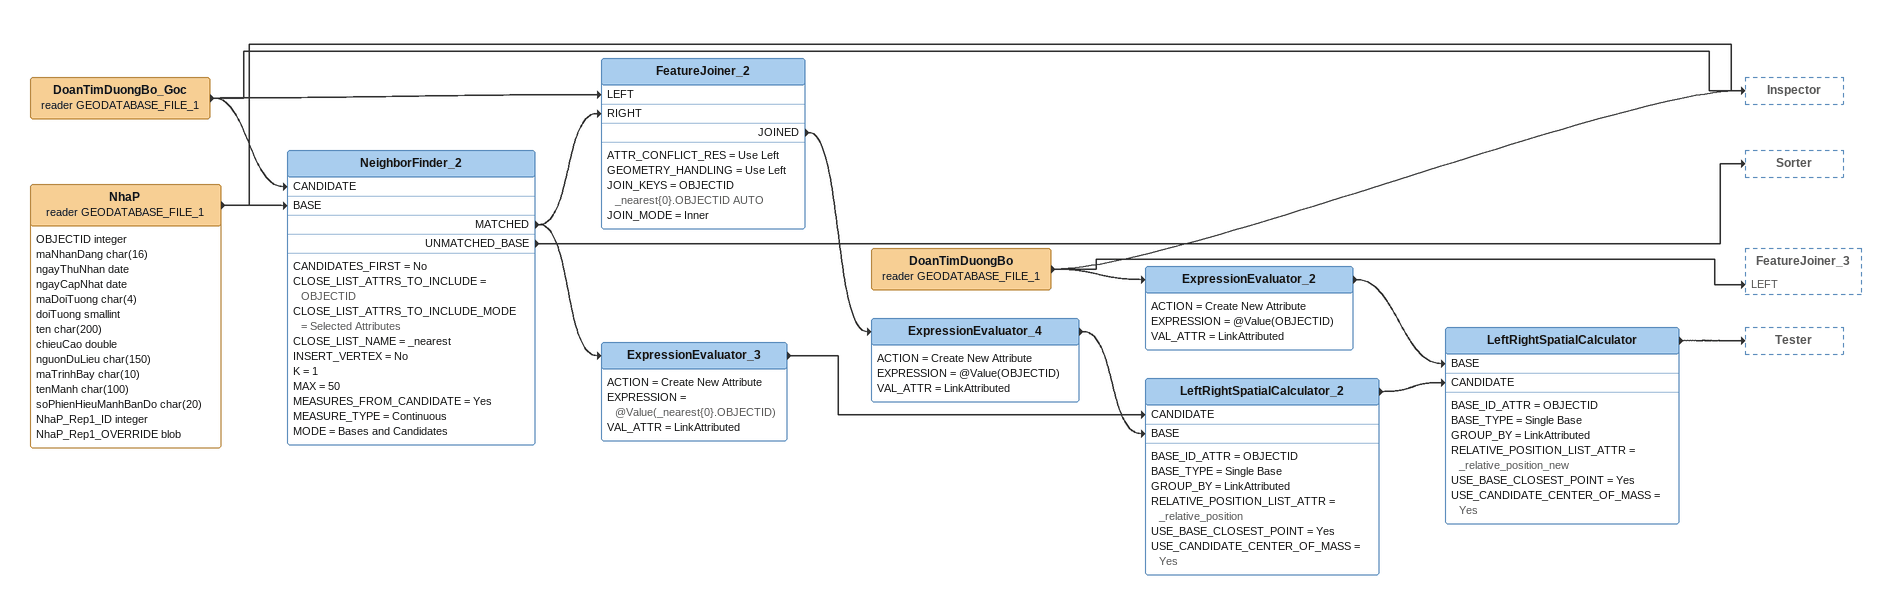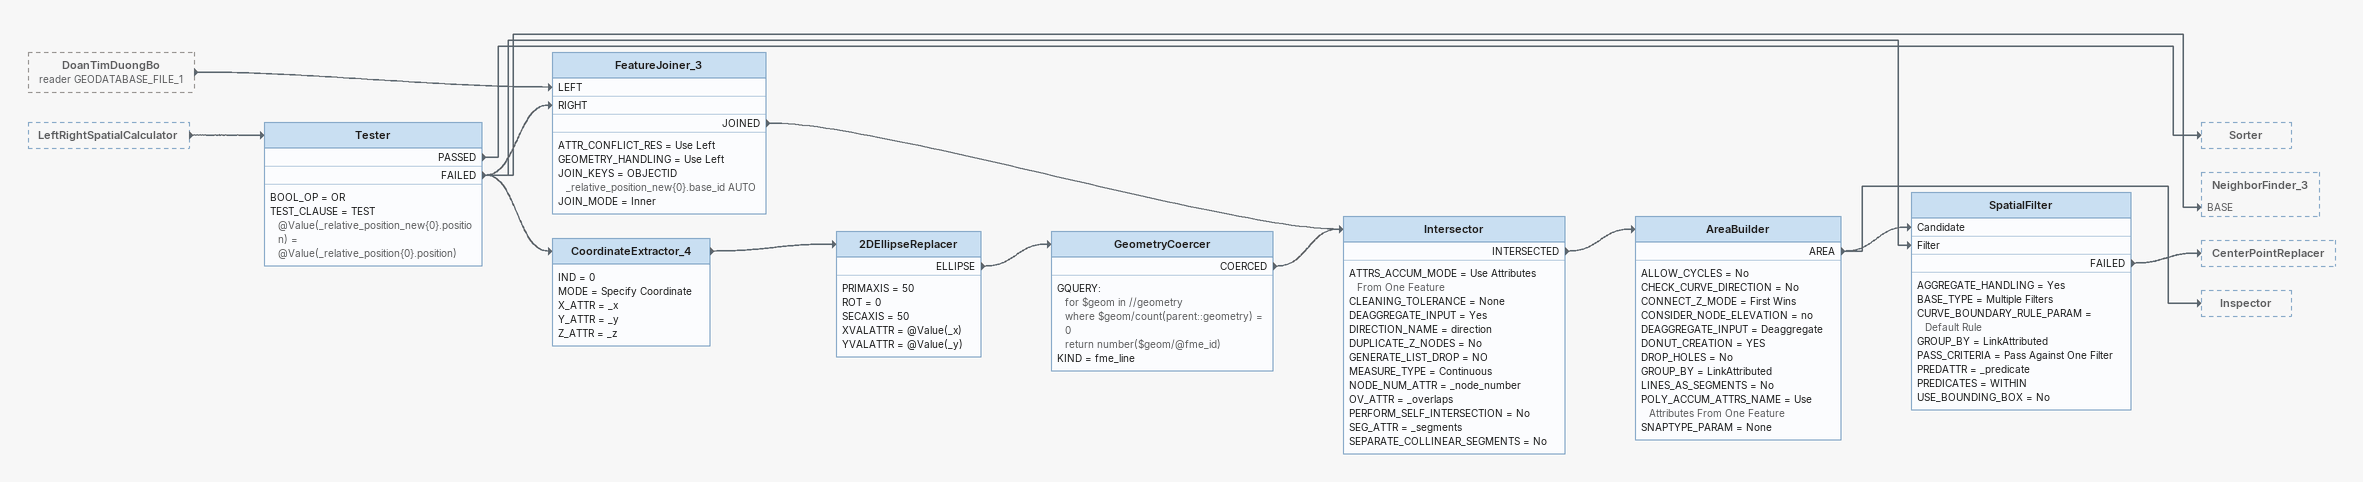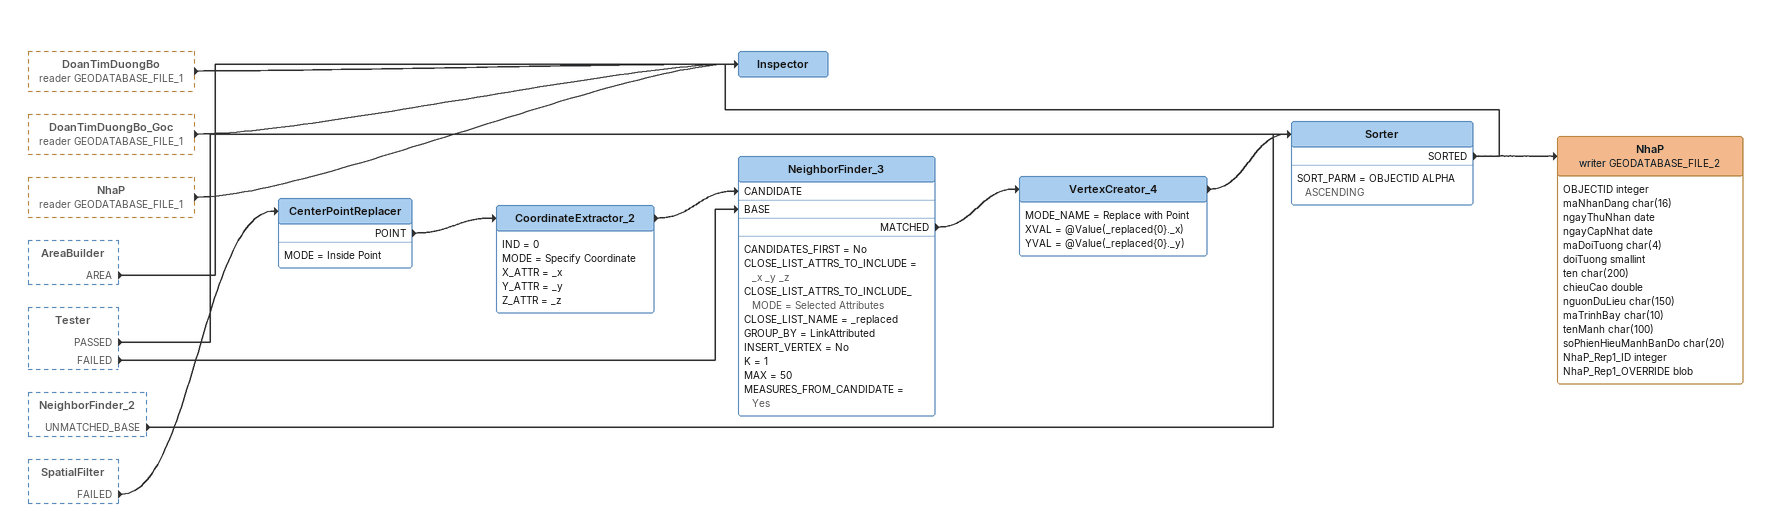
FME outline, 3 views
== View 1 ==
DoanTimDuongBo_Goc (reader GEODATABASE_FILE_1)
    -> FeatureJoiner_2 [LEFT]
    -> NeighborFinder_2 [CANDIDATE]
    -> Inspector
NhaP (reader GEODATABASE_FILE_1)
    attributes: OBJECTID integer, maNhanDang char(16), ngayThuNhan date, ngayCapNhat date, maDoiTuong char(4), doiTuong smallint, ten char(200), chieuCao double, nguonDuLieu char(150), maTrinhBay char(10), tenManh char(100), soPhienHieuManhBanDo char(20), NhaP_Rep1_ID integer, NhaP_Rep1_OVERRIDE blob
    -> NeighborFinder_2 [BASE]
    -> Inspector
NeighborFinder_2
    CANDIDATES_FIRST = No
    CLOSE_LIST_ATTRS_TO_INCLUDE = OBJECTID
    CLOSE_LIST_ATTRS_TO_INCLUDE_MODE = Selected Attributes
    CLOSE_LIST_NAME = _nearest
    INSERT_VERTEX = No
    K = 1
    MAX = 50
    MEASURES_FROM_CANDIDATE = Yes
    MEASURE_TYPE = Continuous
    MODE = Bases and Candidates
    MATCHED -> ExpressionEvaluator_3
    MATCHED -> FeatureJoiner_2 [RIGHT]
    UNMATCHED_BASE -> Sorter
FeatureJoiner_2
    ATTR_CONFLICT_RES = Use Left
    GEOMETRY_HANDLING = Use Left
    JOIN_KEYS = OBJECTID _nearest{0}.OBJECTID AUTO
    JOIN_MODE = Inner
    JOINED -> ExpressionEvaluator_4
ExpressionEvaluator_4
    ACTION = Create New Attribute
    EXPRESSION = @Value(OBJECTID)
    VAL_ATTR = LinkAttributed
    -> LeftRightSpatialCalculator_2 [BASE]
ExpressionEvaluator_3
    ACTION = Create New Attribute
    EXPRESSION = @Value(_nearest{0}.OBJECTID)
    VAL_ATTR = LinkAttributed
    -> LeftRightSpatialCalculator_2 [CANDIDATE]
LeftRightSpatialCalculator_2
    BASE_ID_ATTR = OBJECTID
    BASE_TYPE = Single Base
    GROUP_BY = LinkAttributed
    RELATIVE_POSITION_LIST_ATTR = _relative_position
    USE_BASE_CLOSEST_POINT = Yes
    USE_CANDIDATE_CENTER_OF_MASS = Yes
    -> LeftRightSpatialCalculator [CANDIDATE]
DoanTimDuongBo (reader GEODATABASE_FILE_1)
    -> FeatureJoiner_3 [LEFT]
    -> ExpressionEvaluator_2
    -> Inspector
ExpressionEvaluator_2
    ACTION = Create New Attribute
    EXPRESSION = @Value(OBJECTID)
    VAL_ATTR = LinkAttributed
    -> LeftRightSpatialCalculator [BASE]
LeftRightSpatialCalculator
    BASE_ID_ATTR = OBJECTID
    BASE_TYPE = Single Base
    GROUP_BY = LinkAttributed
    RELATIVE_POSITION_LIST_ATTR = _relative_position_new
    USE_BASE_CLOSEST_POINT = Yes
    USE_CANDIDATE_CENTER_OF_MASS = Yes
    -> Tester

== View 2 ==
DoanTimDuongBo (reader GEODATABASE_FILE_1) [outside]
    -> FeatureJoiner_3 [LEFT]
LeftRightSpatialCalculator [outside]
    -> Tester
Tester
    BOOL_OP = OR
    TEST_CLAUSE = TEST @Value(_relative_position_new{0}.position) = @Value(_relative_position{0}.position)
    PASSED -> Sorter
    FAILED -> FeatureJoiner_3 [RIGHT]
    FAILED -> CoordinateExtractor_4
    FAILED -> SpatialFilter [Filter]
    FAILED -> NeighborFinder_3 [BASE]
FeatureJoiner_3
    ATTR_CONFLICT_RES = Use Left
    GEOMETRY_HANDLING = Use Left
    JOIN_KEYS = OBJECTID _relative_position_new{0}.base_id AUTO
    JOIN_MODE = Inner
    JOINED -> Intersector
CoordinateExtractor_4
    IND = 0
    MODE = Specify Coordinate
    X_ATTR = _x
    Y_ATTR = _y
    Z_ATTR = _z
    -> 2DEllipseReplacer
2DEllipseReplacer
    PRIMAXIS = 50
    ROT = 0
    SECAXIS = 50
    XVALATTR = @Value(_x)
    YVALATTR = @Value(_y)
    ELLIPSE -> GeometryCoercer
GeometryCoercer
    GQUERY:
      for $geom in //geometry
      where $geom/count(parent::geometry) = 0
      return number($geom/@fme_id)
    KIND = fme_line
    COERCED -> Intersector
Intersector
    ATTRS_ACCUM_MODE = Use Attributes From One Feature
    CLEANING_TOLERANCE = None
    DEAGGREGATE_INPUT = Yes
    DIRECTION_NAME = direction
    DUPLICATE_Z_NODES = No
    GENERATE_LIST_DROP = NO
    MEASURE_TYPE = Continuous
    NODE_NUM_ATTR = _node_number
    OV_ATTR = _overlaps
    PERFORM_SELF_INTERSECTION = No
    SEG_ATTR = _segments
    SEPARATE_COLLINEAR_SEGMENTS = No
    INTERSECTED -> AreaBuilder
AreaBuilder
    ALLOW_CYCLES = No
    CHECK_CURVE_DIRECTION = No
    CONNECT_Z_MODE = First Wins
    CONSIDER_NODE_ELEVATION = no
    DEAGGREGATE_INPUT = Deaggregate
    DONUT_CREATION = YES
    DROP_HOLES = No
    GROUP_BY = LinkAttributed
    LINES_AS_SEGMENTS = No
    POLY_ACCUM_ATTRS_NAME = Use Attributes From One Feature
    SNAPTYPE_PARAM = None
    AREA -> SpatialFilter [Candidate]
    AREA -> Inspector
SpatialFilter
    AGGREGATE_HANDLING = Yes
    BASE_TYPE = Multiple Filters
    CURVE_BOUNDARY_RULE_PARAM = Default Rule
    GROUP_BY = LinkAttributed
    PASS_CRITERIA = Pass Against One Filter
    PREDATTR = _predicate
    PREDICATES = WITHIN
    USE_BOUNDING_BOX = No
    FAILED -> CenterPointReplacer

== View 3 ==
DoanTimDuongBo (reader GEODATABASE_FILE_1) [outside]
    -> Inspector
DoanTimDuongBo_Goc (reader GEODATABASE_FILE_1) [outside]
    -> Inspector
NhaP (reader GEODATABASE_FILE_1) [outside]
    -> Inspector
AreaBuilder [outside]
    AREA -> Inspector
Tester [outside]
    PASSED -> Sorter
    FAILED -> NeighborFinder_3 [BASE]
NeighborFinder_2 [outside]
    UNMATCHED_BASE -> Sorter
SpatialFilter [outside]
    FAILED -> CenterPointReplacer
CenterPointReplacer
    MODE = Inside Point
    POINT -> CoordinateExtractor_2
CoordinateExtractor_2
    IND = 0
    MODE = Specify Coordinate
    X_ATTR = _x
    Y_ATTR = _y
    Z_ATTR = _z
    -> NeighborFinder_3 [CANDIDATE]
NeighborFinder_3
    CANDIDATES_FIRST = No
    CLOSE_LIST_ATTRS_TO_INCLUDE = _x _y _z
    CLOSE_LIST_ATTRS_TO_INCLUDE_MODE = Selected Attributes
    CLOSE_LIST_NAME = _replaced
    GROUP_BY = LinkAttributed
    INSERT_VERTEX = No
    K = 1
    MAX = 50
    MEASURES_FROM_CANDIDATE = Yes
    MATCHED -> VertexCreator_4
VertexCreator_4
    MODE_NAME = Replace with Point
    XVAL = @Value(_replaced{0}._x)
    YVAL = @Value(_replaced{0}._y)
    -> Sorter
Sorter
    SORT_PARM = OBJECTID ALPHA ASCENDING
    SORTED -> NhaP (writer GEODATABASE_FILE_2)
    SORTED -> Inspector
Inspector
NhaP (writer GEODATABASE_FILE_2)
    attributes: OBJECTID integer, maNhanDang char(16), ngayThuNhan date, ngayCapNhat date, maDoiTuong char(4), doiTuong smallint, ten char(200), chieuCao double, nguonDuLieu char(150), maTrinhBay char(10), tenManh char(100), soPhienHieuManhBanDo char(20), NhaP_Rep1_ID integer, NhaP_Rep1_OVERRIDE blob
